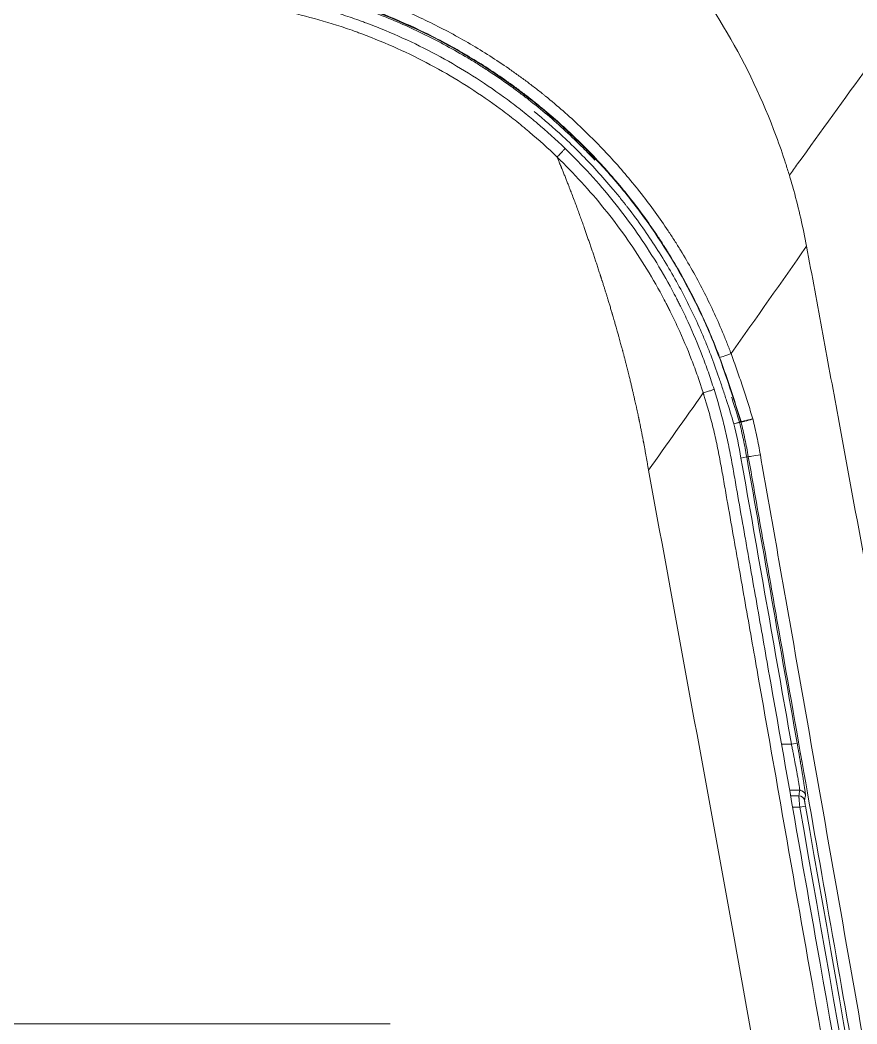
# Model space of a CAD drawing. Header units: millimetres. Extents: x 70151 to 230897, y 35202 to 113211.
# Drawn here: x 179205.1 to 179277, y 69003 to 69089.3 of the extents above; entities that cross this region are included whole.
import ezdxf

# ---------------------------------------------------------------- set-up
doc = ezdxf.new("R2010")
doc.units = ezdxf.units.MM
doc.header["$LTSCALE"] = 50
doc.layers.add('2-con', color=2, linetype='Continuous')
doc.layers.add('mark-B', color=2, linetype='Continuous', lineweight=20)

# ---------------------------------------------------------------- blocks, each defined once
blk = doc.blocks.new('무풍1WAY 대형')
at = {"layer": 'mark-B'}
for p, q in [((581.946, -243.572), (-581.965, -243.572)), ((-617.678, -262.277), (-617.188, -262.191)), ((-617.188, -262.191), (-616.57, -262.191)), ((-617.183, -263.648), (-616.314, -263.648)), ((-616.395, -263.185), (-617.108, -263.185)), ((-616.96, -267.712), (-616.469, -267.625)), ((-615.614, -267.625), (-616.469, -267.625)), ((-612.763, -292.32), (-612.625, -292.296)), ((-612.625, -292.296), (-612.134, -292.209)), ((-612.007, -295.271), (-611.522, -295.155)), ((-611.522, -295.155), (-611.998, -295.302))]:
    blk.add_line(p, q, dxfattribs=at)
for centre, major_axis, ratio, start_param, end_param in [((-617.108, -262.688), (0.492, -0.08), 0.998594, 3.477044, 4.872659), ((-617.183, -263.15), (0.492, -0.08), 0.998594, 3.477044, 4.872658), ((-613.744, -292.493), (0.981, 0.173), 0.019418, 0.017457, 1.622174), ((-611.661, -295.187), (-0.113, 0.485), 0.999848, 1.575878, 1.639593), ((-611.661, -295.187), (0.303, 0.395), 0.999548, 2.460456, 2.524154), ((-611.522, -295.155), (-0.114, 0.485), 0.999848, 1.574854, 1.638857), ((-611.233, -301.196), (-0.934, -0.347), 0.025268, 3.159049, 4.750855)]:
    blk.add_ellipse(centre, major_axis=major_axis, ratio=ratio, start_param=start_param, end_param=end_param, dxfattribs=at)
for points, knots in [([(-611.568, -250.8), (-612.499, -245.668), (-615.106, -231.241), (-619.351, -207.514), (-624.281, -179.615), (-629.158, -151.709), (-633.98, -123.795), (-638.74, -95.872), (-641.865, -77.25), (-643.425, -67.938)], [0, 0, 0, 0, 0.084285, 0.236904, 0.389524, 0.542143, 0.694762, 0.847381, 1, 1, 1, 1]), ([(-652.148, -68.177), (-650.51, -77.514), (-648.872, -86.852), (-645.594, -105.528), (-643.955, -114.866), (-640.676, -133.543), (-639.036, -142.881), (-635.756, -161.559), (-634.115, -170.898), (-629.192, -198.917), (-625.908, -217.596), (-620.98, -245.617), (-619.337, -254.957), (-616.873, -268.968), (-616.051, -273.639), (-614.818, -280.644), (-614.407, -282.979), (-613.585, -287.65), (-613.174, -289.985), (-612.763, -292.32)], [0, 0, 0, 0, 0.125, 0.125, 0.25, 0.25, 0.375, 0.375, 0.5, 0.5, 0.75, 0.75, 0.875, 0.875, 0.9375, 0.9375, 0.96875, 0.96875, 1, 1, 1, 1]), ([(-609.816, -298.112), (-610.132, -297.114), (-610.415, -296.109), (-610.726, -294.842), (-610.787, -294.589), (-610.902, -294.08), (-610.958, -293.825), (-611.119, -293.058), (-611.218, -292.545), (-611.362, -291.775), (-611.409, -291.517), (-611.501, -291.003), (-611.546, -290.746), (-611.682, -289.973), (-611.771, -289.458), (-612.04, -287.913), (-612.313, -286.369), (-612.587, -284.825), (-612.769, -283.796), (-612.86, -283.281), (-613.132, -281.737), (-613.313, -280.707), (-613.675, -278.648), (-613.856, -277.619), (-614.218, -275.56), (-614.399, -274.53), (-616.03, -265.264), (-617.48, -257.028), (-621.831, -232.321), (-624.732, -215.85), (-630.531, -182.91), (-633.429, -166.44), (-637.773, -141.737), (-639.221, -133.502), (-641.392, -121.151), (-642.116, -117.034), (-643.563, -108.801), (-644.287, -104.684), (-645.01, -100.567)], [0, 0, 0, 0, 0.015625, 0.015625, 0.019531, 0.019531, 0.023438, 0.023438, 0.03125, 0.03125, 0.035156, 0.035156, 0.039063, 0.039063, 0.046875, 0.046875, 0.0625, 0.070312, 0.070312, 0.078125, 0.078125, 0.09375, 0.09375, 0.109375, 0.109375, 0.125, 0.125, 0.25, 0.25, 0.5, 0.5, 0.75, 0.75, 0.875, 0.875, 0.9375, 0.9375, 1, 1, 1, 1]), ([(-644.067, -100.365), (-643.344, -104.479), (-642.62, -108.594), (-641.174, -116.823), (-640.45, -120.937), (-638.28, -133.281), (-636.832, -141.511), (-632.489, -166.2), (-629.593, -182.66), (-623.796, -215.581), (-620.896, -232.042), (-616.547, -256.735), (-615.098, -264.967), (-613.468, -274.227), (-613.287, -275.256), (-612.925, -277.314), (-612.744, -278.343), (-612.383, -280.401), (-612.202, -281.43), (-611.93, -282.973), (-611.839, -283.488), (-611.657, -284.516), (-611.383, -286.059), (-611.11, -287.603), (-610.841, -289.147), (-610.752, -289.661), (-610.617, -290.433), (-610.572, -290.69), (-610.48, -291.205), (-610.434, -291.462), (-610.291, -292.232), (-610.192, -292.745), (-610.033, -293.511), (-609.977, -293.766), (-609.863, -294.275), (-609.683, -295.037), (-609.484, -295.793), (-609.272, -296.547), (-609.163, -296.923), (-609.03, -297.36), (-608.962, -297.578), (-608.928, -297.687), (-608.913, -297.734), (-608.903, -297.765), (-608.898, -297.781), (-608.893, -297.796)], [0, 0, 0, 0, 0.0625, 0.0625, 0.125, 0.125, 0.25, 0.25, 0.5, 0.5, 0.75, 0.75, 0.875, 0.875, 0.890625, 0.890625, 0.90625, 0.90625, 0.921875, 0.921875, 0.929688, 0.929688, 0.9375, 0.953125, 0.953125, 0.960938, 0.960938, 0.964844, 0.964844, 0.96875, 0.96875, 0.976563, 0.976563, 0.980469, 0.980469, 0.984375, 0.992187, 0.992187, 0.996094, 0.998047, 0.999023, 0.999512, 0.999756, 0.999756, 1, 1, 1, 1]), ([(-645.054, -158.483), (-645.028, -158.632), (-643.245, -168.889), (-639.684, -189.249), (-634.312, -219.555), (-628.871, -249.85), (-624.28, -275.087), (-621.035, -292.748), (-619.173, -302.839), (-618.239, -307.884), (-617.771, -310.406)], [0, 0, 0, 0, 0.002953, 0.202362, 0.401772, 0.601181, 0.800591, 0.900295, 0.950148, 1, 1, 1, 1]), ([(-613.798, -292.483), (-614.022, -291.206), (-614.247, -289.93), (-614.696, -287.376), (-614.921, -286.1), (-615.595, -282.27), (-616.045, -279.717), (-617.393, -272.057), (-618.292, -266.95), (-620.987, -251.631), (-622.784, -241.419), (-626.377, -220.994), (-628.173, -210.782), (-631.764, -190.358), (-633.56, -180.146), (-635.355, -169.935)], [0, 0, 0, 0, 0.03125, 0.03125, 0.0625, 0.0625, 0.125, 0.125, 0.25, 0.25, 0.5, 0.5, 0.75, 0.75, 1, 1, 1, 1]), ([(-617.188, -262.191), (-617.185, -262.223), (-617.182, -262.254), (-617.177, -262.317), (-617.174, -262.348), (-617.166, -262.442), (-617.161, -262.502), (-617.153, -262.589), (-617.151, -262.618), (-617.146, -262.674), (-617.144, -262.701), (-617.137, -262.781), (-617.133, -262.83), (-617.128, -262.899), (-617.126, -262.921), (-617.123, -262.962), (-617.121, -262.982), (-617.117, -263.037), (-617.115, -263.069), (-617.112, -263.108), (-617.111, -263.12), (-617.11, -263.141), (-617.109, -263.15), (-617.108, -263.173), (-617.108, -263.182), (-617.108, -263.185)], [0, 0, 0, 0, 0.0625, 0.0625, 0.125, 0.125, 0.25, 0.25, 0.3125, 0.3125, 0.375, 0.375, 0.5, 0.5, 0.5625, 0.5625, 0.625, 0.625, 0.75, 0.75, 0.8125, 0.8125, 0.875, 0.875, 1, 1, 1, 1]), ([(-617.599, -262.775), (-617.598, -262.773), (-617.599, -262.768), (-617.6, -262.757), (-617.6, -262.752), (-617.602, -262.742), (-617.602, -262.736), (-617.605, -262.716), (-617.608, -262.7), (-617.612, -262.672), (-617.613, -262.662), (-617.617, -262.641), (-617.618, -262.63), (-617.624, -262.596), (-617.628, -262.571), (-617.634, -262.532), (-617.637, -262.518), (-617.641, -262.49), (-617.644, -262.476), (-617.651, -262.432), (-617.656, -262.402), (-617.667, -262.34), (-617.672, -262.309), (-617.678, -262.277)], [0, 0, 0, 0, 0.125, 0.125, 0.1875, 0.1875, 0.25, 0.25, 0.375, 0.375, 0.4375, 0.4375, 0.5, 0.5, 0.625, 0.625, 0.6875, 0.6875, 0.75, 0.75, 0.875, 0.875, 1, 1, 1, 1]), ([(-617.673, -263.237), (-617.671, -263.219), (-617.668, -263.202), (-617.654, -263.115), (-617.642, -263.046), (-617.62, -262.909), (-617.609, -262.842), (-617.599, -262.775)], [0, 0, 0, 0, 0.112795, 0.112795, 0.563977, 0.563977, 1, 1, 1, 1]), ([(-616.96, -267.712), (-616.985, -267.57), (-617.009, -267.429), (-617.058, -267.15), (-617.106, -266.873), (-617.153, -266.6), (-617.188, -266.397), (-617.199, -266.329), (-617.217, -266.229), (-617.222, -266.195), (-617.234, -266.129), (-617.262, -265.963), (-617.31, -265.674), (-617.351, -265.43), (-617.39, -265.193), (-617.409, -265.077), (-617.437, -264.908), (-617.446, -264.853), (-617.463, -264.744), (-617.471, -264.692), (-617.496, -264.537), (-617.527, -264.341), (-617.554, -264.164), (-617.573, -264.039), (-617.582, -263.979), (-617.591, -263.921), (-617.597, -263.883), (-617.599, -263.865), (-617.612, -263.774), (-617.631, -263.642), (-617.653, -263.481), (-617.662, -263.399), (-617.667, -263.356), (-617.668, -263.347), (-617.669, -263.332), (-617.67, -263.324), (-617.672, -263.303), (-617.673, -263.291), (-617.675, -263.259), (-617.675, -263.244), (-617.673, -263.237)], [0, 0, 0, 0, 0.0625, 0.0625, 0.125, 0.1875, 0.1875, 0.21875, 0.21875, 0.234375, 0.234375, 0.25, 0.3125, 0.375, 0.375, 0.4375, 0.4375, 0.46875, 0.46875, 0.5, 0.5, 0.5625, 0.625, 0.625, 0.65625, 0.671875, 0.671875, 0.6875, 0.6875, 0.75, 0.8125, 0.875, 0.875, 0.890625, 0.890625, 0.90625, 0.90625, 0.9375, 0.9375, 1, 1, 1, 1]), ([(-617.183, -263.648), (-617.184, -263.654), (-617.184, -263.667), (-617.182, -263.696), (-617.182, -263.707), (-617.18, -263.725), (-617.179, -263.732), (-617.177, -263.746), (-617.173, -263.783), (-617.162, -263.865), (-617.141, -264.009), (-617.122, -264.127), (-617.109, -264.207), (-617.106, -264.224), (-617.1, -264.258), (-617.092, -264.309), (-617.083, -264.363), (-617.064, -264.474), (-617.036, -264.631), (-617.005, -264.806), (-616.981, -264.943), (-616.972, -264.991), (-616.955, -265.087), (-616.946, -265.136), (-616.918, -265.286), (-616.899, -265.389), (-616.86, -265.6), (-616.819, -265.817), (-616.776, -266.045), (-616.748, -266.191), (-616.743, -266.221), (-616.732, -266.28), (-616.726, -266.309), (-616.709, -266.399), (-616.697, -266.459), (-616.663, -266.639), (-616.616, -266.881), (-616.568, -267.127), (-616.519, -267.375), (-616.494, -267.5), (-616.469, -267.625)], [0, 0, 0, 0, 0.0625, 0.0625, 0.09375, 0.09375, 0.109375, 0.109375, 0.125, 0.1875, 0.25, 0.3125, 0.3125, 0.328125, 0.328125, 0.34375, 0.375, 0.375, 0.4375, 0.5, 0.5, 0.53125, 0.53125, 0.5625, 0.5625, 0.625, 0.625, 0.6875, 0.75, 0.75, 0.765625, 0.765625, 0.78125, 0.78125, 0.8125, 0.8125, 0.875, 0.9375, 0.9375, 1, 1, 1, 1]), ([(-596.324, -318.074), (-596.345, -318.024), (-596.384, -317.93), (-596.44, -317.794), (-596.49, -317.673), (-596.534, -317.565), (-596.573, -317.47), (-596.606, -317.389), (-596.635, -317.319), (-596.66, -317.259), (-596.686, -317.197), (-596.716, -317.122), (-596.76, -317.016), (-596.837, -316.825), (-596.943, -316.56), (-597.074, -316.232), (-597.201, -315.909), (-597.318, -315.612), (-597.412, -315.368), (-597.473, -315.21), (-597.513, -315.107), (-597.548, -315.017), (-597.642, -314.772), (-597.789, -314.388), (-597.979, -313.881), (-598.16, -313.391), (-598.331, -312.92), (-598.493, -312.467), (-598.638, -312.058), (-598.769, -311.686), (-598.89, -311.342), (-599.011, -310.992), (-599.134, -310.635), (-599.259, -310.274), (-599.384, -309.906), (-599.51, -309.532), (-599.637, -309.152), (-599.764, -308.766), (-599.892, -308.374), (-599.988, -308.078), (-600.049, -307.886), (-600.072, -307.814), (-600.087, -307.766), (-600.097, -307.736), (-600.106, -307.706), (-600.119, -307.668), (-600.134, -307.621), (-600.152, -307.565), (-600.173, -307.5), (-600.222, -307.35), (-600.294, -307.125), (-600.385, -306.837), (-600.469, -306.568), (-600.549, -306.312), (-600.627, -306.06), (-600.694, -305.842), (-600.751, -305.656), (-600.799, -305.499), (-600.85, -305.333), (-600.903, -305.158), (-600.956, -304.981), (-601.003, -304.825), (-601.036, -304.711), (-601.055, -304.647), (-601.065, -304.611), (-601.072, -304.585), (-601.081, -304.555), (-601.103, -304.477), (-601.145, -304.328), (-601.215, -304.089), (-601.303, -303.787), (-601.409, -303.422), (-601.514, -303.052), (-601.609, -302.71), (-601.686, -302.428), (-601.755, -302.179), (-601.814, -301.961), (-601.864, -301.776), (-601.905, -301.629), (-601.933, -301.529), (-601.952, -301.461), (-601.968, -301.4), (-601.99, -301.319), (-602.018, -301.214), (-602.062, -301.049), (-602.119, -300.832), (-602.186, -300.57), (-602.253, -300.309), (-602.317, -300.055), (-602.375, -299.825), (-602.421, -299.639), (-602.453, -299.514), (-602.476, -299.421), (-602.498, -299.331), (-602.546, -299.136), (-602.616, -298.853), (-602.701, -298.496), (-602.78, -298.159), (-602.854, -297.842), (-602.922, -297.545), (-602.985, -297.269), (-603.043, -297.013), (-603.09, -296.811), (-603.125, -296.656), (-603.151, -296.54), (-603.177, -296.424), (-603.203, -296.305), (-603.229, -296.186), (-603.255, -296.065), (-603.28, -295.942), (-603.306, -295.82), (-603.33, -295.705), (-603.351, -295.602), (-603.369, -295.515), (-603.384, -295.444), (-603.396, -295.391), (-603.403, -295.356), (-603.411, -295.323), (-603.423, -295.267), (-603.444, -295.164), (-603.474, -295.017), (-603.509, -294.843), (-603.546, -294.659), (-603.582, -294.477), (-603.617, -294.296), (-603.652, -294.117), (-603.685, -293.949), (-603.713, -293.8), (-603.736, -293.678), (-603.754, -293.582), (-603.77, -293.497), (-603.789, -293.396), (-603.823, -293.217), (-603.869, -292.967), (-603.924, -292.664), (-603.978, -292.361), (-604.031, -292.058), (-604.083, -291.756), (-604.134, -291.454), (-604.167, -291.252), (-604.184, -291.151)], [0, 0, 0, 0, 0.005728, 0.010931, 0.015611, 0.019767, 0.023398, 0.026504, 0.029085, 0.031592, 0.03334, 0.036243, 0.0403, 0.045514, 0.058237, 0.070797, 0.083191, 0.095309, 0.104897, 0.111062, 0.113364, 0.116785, 0.121326, 0.141344, 0.160639, 0.179209, 0.197051, 0.214166, 0.230551, 0.24332, 0.2563, 0.269492, 0.282895, 0.29651, 0.310337, 0.324375, 0.338626, 0.353089, 0.367765, 0.382653, 0.386301, 0.38922, 0.390789, 0.391579, 0.392676, 0.394104, 0.395862, 0.39795, 0.400368, 0.403116, 0.414805, 0.425577, 0.435431, 0.444826, 0.454221, 0.463616, 0.469147, 0.474998, 0.481169, 0.48766, 0.494471, 0.500882, 0.505134, 0.507147, 0.507929, 0.509134, 0.510072, 0.511278, 0.517763, 0.5266, 0.537792, 0.551338, 0.567241, 0.578828, 0.589226, 0.598434, 0.606452, 0.613279, 0.618915, 0.622732, 0.624327, 0.626484, 0.62948, 0.633317, 0.637995, 0.647705, 0.65734, 0.666898, 0.676379, 0.685328, 0.692199, 0.696864, 0.699104, 0.702394, 0.706736, 0.720536, 0.733594, 0.745909, 0.757482, 0.768312, 0.778399, 0.787743, 0.796342, 0.800505, 0.804717, 0.808976, 0.813284, 0.817641, 0.822045, 0.826498, 0.831, 0.835311, 0.83905, 0.842212, 0.844797, 0.846805, 0.848054, 0.848609, 0.850445, 0.854167, 0.859774, 0.866485, 0.873151, 0.879761, 0.886315, 0.892813, 0.899255, 0.904589, 0.908992, 0.912463, 0.915008, 0.918234, 0.923447, 0.934425, 0.94539, 0.95634, 0.967276, 0.978198, 0.989106, 1, 1, 1, 1]), ([(-612.763, -292.32), (-612.719, -292.57), (-612.673, -292.82), (-612.578, -293.319), (-612.528, -293.568), (-612.373, -294.314), (-612.263, -294.809), (-612.145, -295.303)], [0, 0, 0, 0, 0.25, 0.25, 0.5, 0.5, 1, 1, 1, 1]), ([(-612.007, -295.271), (-612.125, -294.778), (-612.235, -294.284), (-612.441, -293.292), (-612.537, -292.795), (-612.625, -292.296)], [0, 0, 0, 0, 0.5, 0.5, 1, 1, 1, 1]), ([(-613.155, -295.571), (-613.278, -295.06), (-613.393, -294.547), (-613.607, -293.517), (-613.706, -293.001), (-613.798, -292.483)], [0, 0, 0, 0, 0.5, 0.5, 1, 1, 1, 1]), ([(-613.155, -295.571), (-613.123, -295.562), (-613.091, -295.553), (-613.027, -295.534), (-612.995, -295.525), (-612.947, -295.511), (-612.931, -295.507), (-612.9, -295.498), (-612.884, -295.493), (-612.838, -295.48), (-612.777, -295.463), (-612.704, -295.443), (-612.661, -295.431), (-612.633, -295.423), (-612.619, -295.419), (-612.55, -295.4), (-612.499, -295.387), (-612.429, -295.368), (-612.407, -295.362), (-612.375, -295.354), (-612.365, -295.351), (-612.344, -295.346), (-612.335, -295.344), (-612.288, -295.332), (-612.256, -295.324), (-612.217, -295.315), (-612.205, -295.312), (-612.184, -295.308), (-612.167, -295.305), (-612.156, -295.303), (-612.148, -295.303), (-612.146, -295.303), (-612.145, -295.303)], [0, 0, 0, 0, 0.0625, 0.0625, 0.125, 0.125, 0.15625, 0.15625, 0.1875, 0.1875, 0.25, 0.3125, 0.34375, 0.34375, 0.375, 0.375, 0.5, 0.5, 0.5625, 0.5625, 0.59375, 0.59375, 0.625, 0.625, 0.75, 0.75, 0.8125, 0.8125, 0.875, 0.9375, 0.9375, 1, 1, 1, 1]), ([(-612.137, -295.334), (-612.137, -295.333), (-612.14, -295.333), (-612.148, -295.334), (-612.159, -295.335), (-612.176, -295.338), (-612.197, -295.342), (-612.209, -295.344), (-612.249, -295.352), (-612.281, -295.359), (-612.328, -295.369), (-612.337, -295.371), (-612.358, -295.376), (-612.368, -295.378), (-612.4, -295.385), (-612.423, -295.391), (-612.493, -295.407), (-612.545, -295.419), (-612.614, -295.436), (-612.628, -295.439), (-612.656, -295.446), (-612.699, -295.457), (-612.773, -295.475), (-612.834, -295.49), (-612.897, -295.506), (-612.929, -295.514), (-612.993, -295.53), (-613.025, -295.538), (-613.09, -295.555), (-613.123, -295.563), (-613.155, -295.571)], [0, 0, 0, 0, 0.0625, 0.0625, 0.125, 0.1875, 0.1875, 0.25, 0.25, 0.375, 0.375, 0.40625, 0.40625, 0.4375, 0.4375, 0.5, 0.5, 0.625, 0.625, 0.65625, 0.65625, 0.6875, 0.75, 0.8125, 0.8125, 0.875, 0.875, 0.9375, 0.9375, 1, 1, 1, 1]), ([(-611.278, -301.185), (-611.299, -301.128), (-611.321, -301.07), (-611.363, -300.954), (-611.427, -300.78), (-611.574, -300.374), (-611.78, -299.793), (-611.94, -299.326), (-612.098, -298.859), (-612.177, -298.625), (-612.41, -297.923), (-612.639, -297.219), (-612.862, -296.513), (-613.009, -296.043), (-613.082, -295.807), (-613.155, -295.571)], [0, 0, 0, 0, 0.03125, 0.03125, 0.0625, 0.125, 0.25, 0.375, 0.375, 0.5, 0.5, 0.75, 0.875, 0.875, 1, 1, 1, 1]), ([(-612.137, -295.334), (-611.852, -296.26), (-611.559, -297.184), (-611.179, -298.334), (-611.102, -298.563), (-610.947, -299.022), (-610.869, -299.251), (-610.631, -299.938), (-610.468, -300.394), (-610.3, -300.849)], [0, 0, 0, 0, 0.5, 0.5, 0.625, 0.625, 0.75, 0.75, 1, 1, 1, 1]), ([(-612.118, -295.297), (-612.105, -295.294), (-612.093, -295.291), (-612.059, -295.283), (-612.038, -295.278), (-612.013, -295.273), (-612.01, -295.272), (-612.007, -295.271)], [0, 0, 0, 0, 0.331493, 0.331493, 0.908485, 0.908485, 1, 1, 1, 1]), ([(-611.998, -295.302), (-611.999, -295.302), (-612, -295.302), (-612.003, -295.303), (-612.006, -295.303), (-612.026, -295.308), (-612.043, -295.312), (-612.077, -295.32), (-612.093, -295.324), (-612.109, -295.328)], [0, 0, 0, 0, 0.024503, 0.024503, 0.091515, 0.091515, 0.560576, 0.560576, 1, 1, 1, 1]), ([(-612.109, -295.328), (-611.769, -296.432), (-611.008, -298.813), (-610.173, -301.155), (-609.158, -303.619), (-608.603, -304.827), (-606.803, -308.376), (-605.42, -310.647), (-603.065, -313.904), (-602.231, -314.966), (-600.497, -317.003), (-599.595, -317.982), (-596.783, -320.803), (-594.768, -322.532), (-590.457, -325.679), (-588.149, -327.098), (-583.408, -329.523), (-580.957, -330.543), (-575.894, -332.199), (-573.263, -332.836), (-567.973, -333.679), (-565.304, -333.891), (-562.611, -333.891)], [0, 0, 0, 0, 0.050808, 0.110132, 0.110132, 0.169457, 0.169457, 0.288106, 0.288106, 0.34743, 0.34743, 0.406755, 0.406755, 0.525404, 0.525404, 0.644053, 0.644053, 0.762702, 0.762702, 0.881351, 0.881351, 1, 1, 1, 1]), ([(-611.323, -297.436), (-611.336, -297.395), (-611.567, -296.686), (-611.791, -295.974), (-611.998, -295.302)], [0, 0, 0, 0, 0.057493, 1, 1, 1, 1]), ([(-611.522, -295.155), (-611.317, -295.821), (-611.108, -296.485), (-610.787, -297.477), (-610.678, -297.807), (-610.459, -298.465), (-610.348, -298.794), (-610.009, -299.777), (-609.775, -300.429), (-609.405, -301.397), (-609.278, -301.718), (-609.083, -302.197), (-609.017, -302.356), (-608.883, -302.673), (-608.273, -304.099), (-607.6, -305.492), (-606.301, -307.92), (-605.601, -309.109), (-604.098, -311.437), (-603.295, -312.575), (-602.384, -313.756), (-602.331, -313.826), (-602.223, -313.964), (-602.06, -314.171), (-601.679, -314.651), (-601.346, -315.056), (-600.673, -315.858), (-600.214, -316.382), (-599.277, -317.409), (-598.798, -317.911), (-597.822, -318.896), (-597.325, -319.377), (-596.024, -320.585), (-595.208, -321.295), (-594.367, -321.98)], [0, 0, 0, 0, 0.064255, 0.064255, 0.096382, 0.096382, 0.12851, 0.12851, 0.192765, 0.192765, 0.224892, 0.224892, 0.240956, 0.240956, 0.25702, 0.38553, 0.38553, 0.51404, 0.51404, 0.64255, 0.64255, 0.650582, 0.650582, 0.658613, 0.674677, 0.706805, 0.706805, 0.77106, 0.77106, 0.835315, 0.835315, 0.89957, 0.89957, 1, 1, 1, 1]), ([(-609.816, -298.112), (-609.82, -298.111), (-609.817, -298.109), (-609.799, -298.1), (-609.784, -298.094), (-609.741, -298.078), (-609.714, -298.068), (-609.648, -298.044), (-609.61, -298.031), (-609.524, -298.002), (-609.476, -297.986), (-609.374, -297.952), (-609.319, -297.933), (-609.204, -297.896), (-609.143, -297.876), (-609.02, -297.836), (-608.957, -297.816), (-608.893, -297.796)], [0, 0, 0, 0, 0.125, 0.125, 0.25, 0.25, 0.375, 0.375, 0.5, 0.5, 0.625, 0.625, 0.75, 0.75, 0.875, 0.875, 1, 1, 1, 1]), ([(-597.018, -318.806), (-597.759, -318.089), (-598.475, -317.352), (-599.854, -315.841), (-600.518, -315.067), (-601.796, -313.482), (-602.409, -312.67), (-603.585, -311.01), (-604.148, -310.162), (-605.223, -308.427), (-605.734, -307.541), (-606.341, -306.41), (-606.521, -306.068), (-606.697, -305.724), (-606.813, -305.494), (-606.871, -305.379), (-607.158, -304.802), (-607.38, -304.337), (-608.023, -302.933), (-608.423, -301.986), (-608.979, -300.546), (-609.156, -300.064), (-609.497, -299.092), (-609.661, -298.603), (-609.816, -298.112)], [0, 0, 0, 0, 0.125, 0.125, 0.25, 0.25, 0.375, 0.375, 0.5, 0.5, 0.625, 0.625, 0.65625, 0.671875, 0.671875, 0.6875, 0.6875, 0.75, 0.75, 0.875, 0.875, 0.9375, 0.9375, 1, 1, 1, 1]), ([(-608.893, -297.796), (-608.889, -297.811), (-608.884, -297.826), (-608.874, -297.856), (-608.86, -297.902), (-608.826, -298.007), (-608.758, -298.217), (-608.699, -298.397), (-608.579, -298.757), (-608.497, -298.995), (-608.245, -299.709), (-608.07, -300.183), (-607.524, -301.593), (-607.131, -302.521), (-606.497, -303.896), (-606.279, -304.352), (-605.997, -304.917), (-605.94, -305.03), (-605.825, -305.255), (-605.652, -305.592), (-605.476, -305.926), (-604.879, -307.035), (-604.377, -307.903), (-603.321, -309.603), (-602.769, -310.434), (-601.614, -312.061), (-601.012, -312.856), (-599.759, -314.41), (-599.107, -315.169), (-597.754, -316.649), (-597.053, -317.371), (-596.325, -318.074)], [0, 0, 0, 0, 0.001953, 0.001953, 0.003906, 0.007812, 0.015625, 0.03125, 0.03125, 0.0625, 0.0625, 0.125, 0.125, 0.25, 0.25, 0.3125, 0.3125, 0.328125, 0.328125, 0.34375, 0.375, 0.375, 0.5, 0.5, 0.625, 0.625, 0.75, 0.75, 0.875, 0.875, 1, 1, 1, 1]), ([(-610.3, -300.849), (-610.187, -301.153), (-610.014, -301.607), (-609.834, -302.058), (-609.712, -302.358), (-609.65, -302.508), (-609.338, -303.253), (-609.078, -303.845), (-608.535, -305.016), (-608.252, -305.596), (-607.665, -306.746), (-607.36, -307.316), (-606.729, -308.444), (-606.403, -309.003), (-605.98, -309.694), (-605.895, -309.832), (-605.723, -310.107), (-605.637, -310.244), (-605.376, -310.654), (-604.846, -311.468), (-604.296, -312.262), (-603.544, -313.306), (-603.159, -313.819), (-602.371, -314.83), (-601.967, -315.328), (-601.143, -316.307), (-600.722, -316.788), (-599.861, -317.735), (-599.422, -318.201), (-598.525, -319.116), (-598.068, -319.565), (-596.669, -320.889), (-595.7, -321.739), (-594.63, -322.607), (-594.567, -322.658), (-594.44, -322.759), (-594.377, -322.81), (-594.187, -322.962), (-593.805, -323.262), (-593.42, -323.557), (-592.903, -323.944), (-592.644, -324.135), (-592.121, -324.512), (-591.859, -324.697), (-591.067, -325.245), (-589.999, -325.954), (-588.363, -326.955), (-587.251, -327.58), (-586.127, -328.184), (-585.559, -328.475), (-583.839, -329.316), (-582.67, -329.835), (-580.881, -330.549), (-579.978, -330.889), (-579.063, -331.205), (-578.602, -331.359), (-578.449, -331.41), (-578.14, -331.509), (-577.986, -331.559), (-577.212, -331.801), (-576.59, -331.982), (-575.344, -332.321), (-574.094, -332.635), (-572.837, -332.902), (-571.576, -333.144), (-570.944, -333.253), (-569.041, -333.544), (-567.766, -333.691), (-565.841, -333.837), (-564.876, -333.893), (-563.745, -333.925), (-563.178, -333.933), (-562.894, -333.935), (-562.753, -333.935), (-562.682, -333.936), (-562.651, -333.936), (-562.631, -333.936), (-562.621, -333.936), (-562.611, -333.936)], [0, 0, 0, 0, 0.015625, 0.023438, 0.023438, 0.03125, 0.03125, 0.0625, 0.0625, 0.09375, 0.09375, 0.125, 0.125, 0.15625, 0.15625, 0.164063, 0.164063, 0.171875, 0.171875, 0.1875, 0.21875, 0.21875, 0.25, 0.25, 0.28125, 0.28125, 0.3125, 0.3125, 0.34375, 0.34375, 0.375, 0.375, 0.4375, 0.4375, 0.441406, 0.441406, 0.445313, 0.445313, 0.453125, 0.46875, 0.46875, 0.484375, 0.484375, 0.5, 0.5, 0.53125, 0.5625, 0.59375, 0.59375, 0.625, 0.625, 0.6875, 0.6875, 0.71875, 0.734375, 0.734375, 0.742188, 0.742188, 0.75, 0.75, 0.78125, 0.78125, 0.8125, 0.84375, 0.84375, 0.875, 0.875, 0.9375, 0.9375, 0.96875, 0.984375, 0.992188, 0.996094, 0.998047, 0.999023, 0.999512, 0.999512, 1, 1, 1, 1]), ([(-562.61, -334.912), (-565.258, -334.912), (-567.875, -334.711), (-571.109, -334.216), (-571.754, -334.104), (-573.04, -333.857), (-574.322, -333.586), (-575.597, -333.265), (-576.868, -332.92), (-577.502, -332.735), (-578.291, -332.487), (-578.449, -332.437), (-578.763, -332.335), (-578.92, -332.284), (-579.389, -332.127), (-580.324, -331.805), (-581.244, -331.457), (-583.068, -330.73), (-584.261, -330.201), (-586.015, -329.342), (-586.594, -329.045), (-587.741, -328.43), (-588.875, -327.792), (-590.544, -326.772), (-591.633, -326.049), (-592.441, -325.49), (-592.709, -325.301), (-593.241, -324.917), (-593.506, -324.722), (-594.033, -324.327), (-594.426, -324.027), (-594.815, -323.72), (-595.01, -323.566), (-595.074, -323.514), (-595.203, -323.411), (-596.297, -322.528), (-597.347, -321.607), (-598.775, -320.257), (-599.242, -319.799), (-600.157, -318.867), (-600.605, -318.392), (-601.483, -317.427), (-601.913, -316.936), (-602.755, -315.938), (-603.167, -315.431), (-603.972, -314.401), (-604.365, -313.877), (-605.134, -312.814), (-605.508, -312.274), (-606.057, -311.452), (-606.237, -311.176), (-606.504, -310.758), (-606.593, -310.618), (-606.768, -310.338), (-606.855, -310.198), (-607.287, -309.493), (-607.622, -308.924), (-608.268, -307.775), (-608.58, -307.195), (-609.182, -306.024), (-609.471, -305.433), (-610.028, -304.239), (-610.295, -303.637), (-610.614, -302.877), (-610.677, -302.724), (-610.801, -302.419), (-610.924, -302.112), (-611.074, -301.727), (-611.176, -301.457), (-611.227, -301.321), (-611.252, -301.253), (-611.265, -301.219), (-611.271, -301.202), (-611.274, -301.195), (-611.276, -301.19), (-611.277, -301.188), (-611.278, -301.185)], [0, 0, 0, 0, 0.125, 0.125, 0.15625, 0.15625, 0.1875, 0.21875, 0.21875, 0.25, 0.25, 0.257813, 0.257813, 0.265625, 0.265625, 0.28125, 0.3125, 0.3125, 0.375, 0.375, 0.40625, 0.40625, 0.4375, 0.46875, 0.5, 0.5, 0.515625, 0.515625, 0.53125, 0.53125, 0.546875, 0.554688, 0.554688, 0.558594, 0.558594, 0.5625, 0.625, 0.625, 0.65625, 0.65625, 0.6875, 0.6875, 0.71875, 0.71875, 0.75, 0.75, 0.78125, 0.78125, 0.8125, 0.8125, 0.828125, 0.828125, 0.835937, 0.835937, 0.84375, 0.84375, 0.875, 0.875, 0.90625, 0.90625, 0.9375, 0.9375, 0.96875, 0.96875, 0.976562, 0.976562, 0.984375, 0.992187, 0.996094, 0.998047, 0.999023, 0.999512, 0.999756, 0.999878, 0.999878, 1, 1, 1, 1]), ([(-617.771, -310.406), (-617.472, -312.018), (-617.002, -314.059), (-616.422, -316.069), (-616.291, -316.503)], [0, 0, 0, 0, 0.783378, 1, 1, 1, 1]), ([(-625.931, -329.846), (-624.967, -328.512), (-621.991, -324.395), (-618.777, -319.947), (-616.528, -316.832), (-616.291, -316.503)], [0, 0, 0, 0, 0.300047, 0.926107, 1, 1, 1, 1]), ([(-616.291, -316.503), (-616.185, -316.854), (-615.832, -317.986), (-614.369, -322.203), (-611.199, -328.895), (-606.437, -335.606), (-601.977, -340.422), (-598.332, -343.731), (-594.414, -346.713), (-588.862, -350.217), (-582.888, -352.982), (-577.922, -354.537), (-576.063, -355.015), (-575.792, -355.083)], [0, 0, 0, 0, 0.018789, 0.060827, 0.22898, 0.397132, 0.481209, 0.565285, 0.649361, 0.733437, 0.90159, 0.985666, 1, 1, 1, 1]), ([(-562.611, -333.777), (-564.024, -333.777), (-566.134, -333.689), (-568.577, -333.434), (-569.621, -333.292), (-570.315, -333.191), (-570.662, -333.136), (-571.701, -332.962), (-572.393, -332.831), (-573.427, -332.612), (-573.771, -332.536), (-574.287, -332.416), (-574.459, -332.375), (-574.802, -332.291), (-574.973, -332.249), (-575.828, -332.031), (-576.505, -331.844), (-577.849, -331.441), (-578.515, -331.227), (-580.496, -330.543), (-582.443, -329.78), (-584.339, -328.898), (-585.279, -328.437), (-585.591, -328.28), (-586.211, -327.96), (-586.52, -327.796), (-587.442, -327.295), (-588.051, -326.948), (-588.957, -326.407), (-589.257, -326.223), (-589.705, -325.943), (-589.854, -325.848), (-590.151, -325.658), (-590.3, -325.562), (-591.038, -325.078), (-591.618, -324.68), (-592.474, -324.067), (-592.757, -323.86), (-593.317, -323.44), (-594.707, -322.378), (-596.566, -320.797), (-598.072, -319.348), (-598.907, -318.511), (-599.244, -318.162), (-599.577, -317.809)], [0, 0, 0, 0, 0.101549, 0.152323, 0.17771, 0.17771, 0.203097, 0.203097, 0.253872, 0.253872, 0.279259, 0.279259, 0.291952, 0.291952, 0.304646, 0.304646, 0.35542, 0.35542, 0.406194, 0.406194, 0.507743, 0.558517, 0.558517, 0.583905, 0.583905, 0.609292, 0.609292, 0.660066, 0.660066, 0.685453, 0.685453, 0.698147, 0.698147, 0.71084, 0.71084, 0.761615, 0.761615, 0.787002, 0.787002, 0.812389, 0.913938, 0.964712, 0.964712, 1, 1, 1, 1]), ([(-597.016, -318.807), (-597.018, -318.809), (-597.016, -318.805), (-597.002, -318.788), (-596.99, -318.775), (-596.958, -318.739), (-596.937, -318.717), (-596.888, -318.663), (-596.859, -318.633), (-596.795, -318.564), (-596.759, -318.527), (-596.683, -318.446), (-596.641, -318.403), (-596.555, -318.313), (-596.511, -318.266), (-596.419, -318.171), (-596.372, -318.122), (-596.325, -318.074)], [0, 0, 0, 0, 0.125, 0.125, 0.25, 0.25, 0.375, 0.375, 0.5, 0.5, 0.625, 0.625, 0.75, 0.75, 0.875, 0.875, 1, 1, 1, 1]), ([(-596.325, -318.074), (-595.556, -318.817), (-594.764, -319.534), (-593.846, -320.311), (-593.744, -320.397), (-593.539, -320.568), (-593.436, -320.653), (-593.126, -320.907), (-592.502, -321.409), (-591.869, -321.894), (-590.589, -322.84), (-589.719, -323.44), (-587.943, -324.581), (-586.134, -325.662), (-584.257, -326.624), (-582.346, -327.526), (-581.13, -328.052), (-579.763, -328.577), (-579.387, -328.716), (-579.136, -328.808), (-579.01, -328.853), (-578.381, -329.077), (-577.876, -329.248), (-576.357, -329.733), (-575.338, -330.022), (-573.289, -330.531), (-572.258, -330.752), (-570.185, -331.126), (-569.142, -331.279), (-567.045, -331.517), (-565.991, -331.602), (-564.665, -331.666), (-564.267, -331.682), (-563.868, -331.693), (-563.602, -331.699), (-563.468, -331.702), (-563.068, -331.708), (-562.801, -331.71), (-562.267, -331.712), (-562, -331.713), (-561.199, -331.712), (-560.665, -331.71), (-559.864, -331.708), (-559.596, -331.708), (-559.062, -331.708), (-558.795, -331.708), (-557.994, -331.709), (-557.46, -331.71), (-556.392, -331.711), (-554.789, -331.711), (-553.187, -331.71), (-551.05, -331.709), (-549.982, -331.709), (-548.913, -331.709)], [0, 0, 0, 0, 0.0625, 0.0625, 0.070313, 0.070313, 0.078125, 0.078125, 0.09375, 0.125, 0.125, 0.1875, 0.1875, 0.25, 0.3125, 0.3125, 0.375, 0.390625, 0.398437, 0.398437, 0.40625, 0.40625, 0.4375, 0.4375, 0.5, 0.5, 0.5625, 0.5625, 0.625, 0.625, 0.6875, 0.6875, 0.703125, 0.710937, 0.710937, 0.71875, 0.71875, 0.734375, 0.734375, 0.75, 0.75, 0.78125, 0.78125, 0.796875, 0.796875, 0.8125, 0.8125, 0.84375, 0.84375, 0.875, 0.9375, 0.9375, 1, 1, 1, 1]), ([(-548.823, -332.721), (-549.909, -332.721), (-550.996, -332.721), (-553.168, -332.722), (-554.798, -332.723), (-556.427, -332.722), (-557.513, -332.721), (-558.057, -332.72), (-558.871, -332.719), (-559.143, -332.719), (-559.686, -332.72), (-559.958, -332.72), (-560.772, -332.722), (-561.315, -332.724), (-562.13, -332.724), (-562.402, -332.724), (-562.945, -332.721), (-563.216, -332.718), (-563.758, -332.708), (-564.029, -332.701), (-564.569, -332.683), (-564.839, -332.671), (-566.186, -332.603), (-567.258, -332.514), (-569.389, -332.266), (-570.449, -332.108), (-572.556, -331.724), (-573.604, -331.497), (-575.687, -330.975), (-576.723, -330.679), (-578.267, -330.183), (-578.781, -330.009), (-579.42, -329.78), (-579.548, -329.734), (-579.803, -329.64), (-580.184, -329.499), (-581.574, -328.962), (-582.809, -328.426), (-584.751, -327.507), (-586.659, -326.527), (-588.497, -325.426), (-590.302, -324.265), (-591.187, -323.654), (-592.487, -322.691), (-592.917, -322.362), (-593.554, -321.857), (-593.765, -321.687), (-594.08, -321.429), (-594.185, -321.342), (-594.394, -321.168), (-595.33, -320.382), (-596.236, -319.562), (-597.017, -318.806)], [0, 0, 0, 0, 0.0625, 0.0625, 0.125, 0.15625, 0.15625, 0.1875, 0.1875, 0.203125, 0.203125, 0.21875, 0.21875, 0.25, 0.25, 0.265625, 0.265625, 0.28125, 0.28125, 0.296875, 0.296875, 0.3125, 0.3125, 0.375, 0.375, 0.4375, 0.4375, 0.5, 0.5, 0.5625, 0.5625, 0.59375, 0.59375, 0.601562, 0.601562, 0.609375, 0.625, 0.6875, 0.6875, 0.75, 0.8125, 0.8125, 0.875, 0.875, 0.90625, 0.90625, 0.921875, 0.921875, 0.929687, 0.929687, 0.9375, 1, 1, 1, 1])]:
    blk.add_open_spline(points, degree=3, knots=knots, dxfattribs=at)
for points in [[(-617.678, -262.277), (-621.567, -240.218), (-625.456, -218.159), (-629.344, -196.099)], [(-628.837, -196.108), (-624.954, -218.136), (-621.071, -240.163), (-617.188, -262.191)], [(-604.184, -291.151), (-606.666, -277.704), (-609.127, -264.254), (-611.566, -250.8)], [(-617.108, -263.185), (-617.133, -263.339), (-617.158, -263.494), (-617.183, -263.648)], [(-612.625, -292.296), (-614.07, -284.101), (-615.515, -275.907), (-616.96, -267.712)], [(-616.469, -267.625), (-615.024, -275.82), (-613.579, -284.015), (-612.134, -292.209)], [(-608.893, -297.796), (-607.322, -295.581), (-605.751, -293.367), (-604.184, -291.151)], [(-612.134, -292.209), (-611.96, -293.197), (-611.756, -294.179), (-611.522, -295.155)], [(-612.145, -295.303), (-612.136, -295.301), (-612.127, -295.299), (-612.118, -295.297)], [(-612.109, -295.328), (-612.118, -295.33), (-612.127, -295.332), (-612.136, -295.334)], [(-612.118, -295.297), (-612.115, -295.307), (-612.112, -295.317), (-612.109, -295.328)], [(-611.278, -301.185), (-613.453, -304.257), (-615.623, -307.33), (-617.771, -310.406)]]:
    blk.add_open_spline(points, degree=3, dxfattribs=at)
blk = doc.blocks.new('dpdjzjs')
at = {"layer": 'mark-B', "rotation": 180}
blk.add_blockref('무풍1WAY 대형', (178654.915, 88751.491), dxfattribs=at)

msp = doc.modelspace()

# ---------------------------------------------------------------- block references
at = {"layer": '2-con'}
msp.add_blockref('dpdjzjs', (0, -19992.043), dxfattribs=at)

doc.saveas('drawing.dxf')
